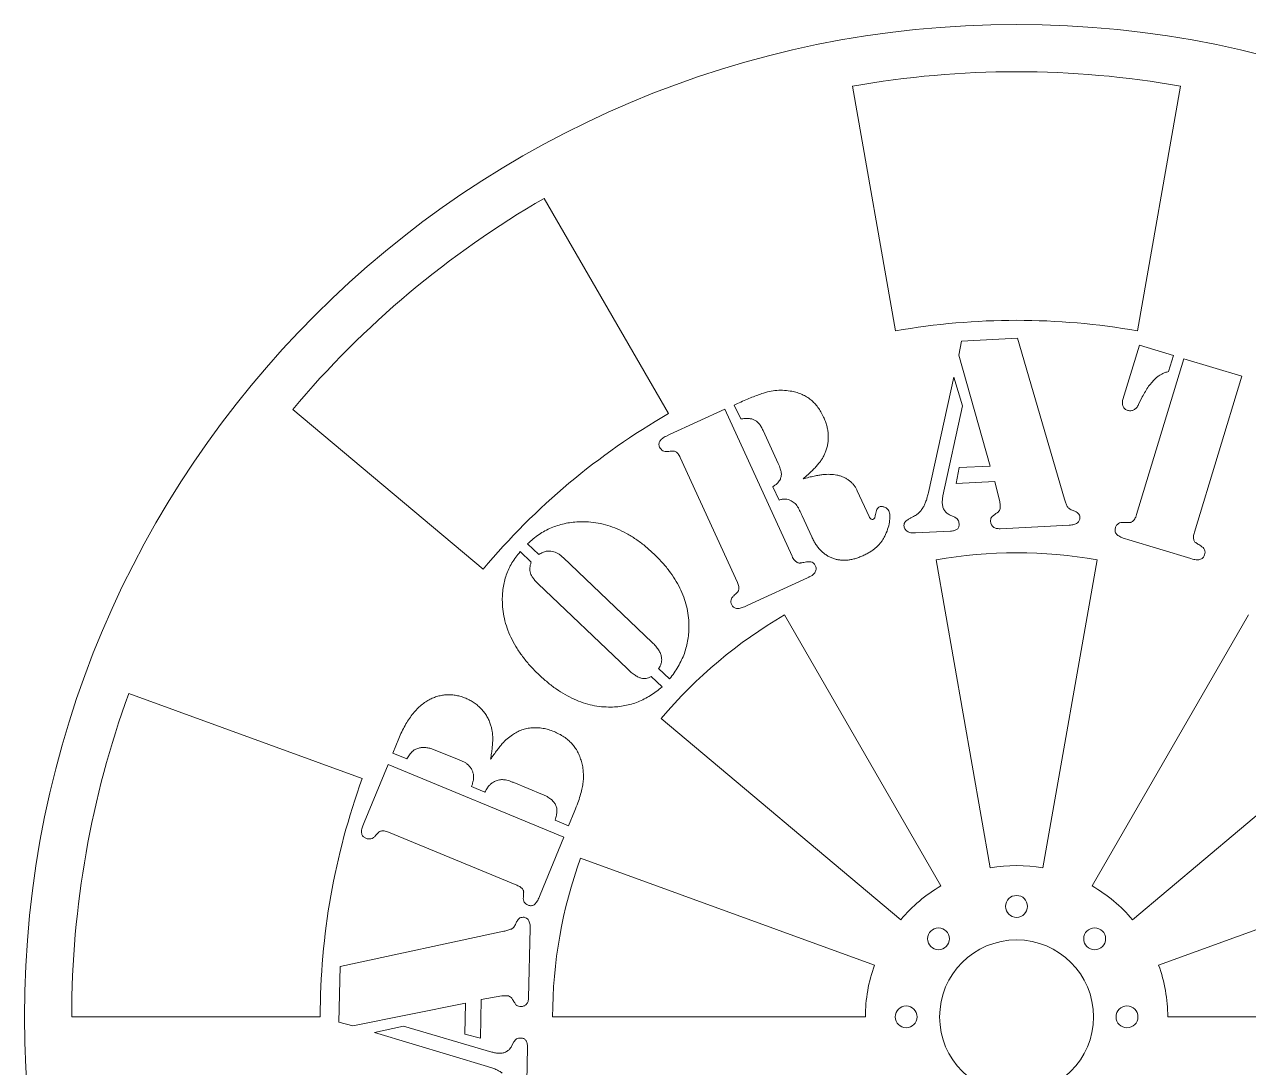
# Model space of a CAD drawing. Header units: inches. Extents: x -5.2 to 5.2, y -5.8 to 5.2.
# Drawn here: x -5.25 to 1.23, y -0.27 to 5.25 of the extents above; entities that cross this region are included whole.
import ezdxf

# ---------------------------------------------------------------- set-up
doc = ezdxf.new("R2010")
doc.units = ezdxf.units.IN
doc.header["$MEASUREMENT"] = 0

msp = doc.modelspace()

# ---------------------------------------------------------------- linework, layer by layer
at = {"color": 7, "linetype": 'Continuous', "lineweight": 15}
for p, q in [((-0.8682, 4.924), (-0.6399, 3.629)), ((0.6399, 3.629), (0.8682, 4.924)), ((-1.8425, 3.1913), (-2.5, 4.3301)), ((-0.3053, 3.501), (-0.2908, 3.575)), ((-0.2908, 3.575), (0.0044, 3.59)), ((0.0044, 3.59), (0.2531, 2.7395)), ((-0.1404, 2.9142), (-0.3053, 3.501)), ((0.5623, 3.2662), (0.6498, 3.5539)), ((0.6498, 3.5539), (0.8303, 3.499)), ((0.8303, 3.499), (0.8045, 3.4138)), ((0.6352, 2.657), (0.8859, 3.4821)), ((0.8859, 3.4821), (1.1915, 3.3894)), ((-0.4668, 2.7736), (-0.3318, 3.3836)), ((-0.3318, 3.3836), (-0.2866, 3.2332)), ((1.1915, 3.3894), (0.9408, 2.5644)), ((-1.4938, 3.2369), (-1.4766, 3.2447)), ((0.6654, 3.2794), (0.6454, 3.2388)), ((-3.8302, 3.2139), (-2.8229, 2.3687)), ((-1.836, 3.0802), (-1.5437, 3.2141)), ((-1.5437, 3.2141), (-1.188, 2.4368)), ((-1.4599, 3.1631), (-1.4938, 3.2369)), ((-0.2866, 3.2332), (-0.3893, 2.7558)), ((-1.8533, 3.0724), (-1.836, 3.0802)), ((-1.2611, 2.9268), (-1.3414, 3.1024)), ((-1.477, 2.2979), (-1.78, 2.9596)), ((-0.3198, 2.8215), (-0.3044, 2.9059)), ((-0.3044, 2.9059), (-0.1404, 2.9142)), ((-1.2568, 2.7341), (-1.2891, 2.8046)), ((-0.1156, 2.8319), (-0.3198, 2.8215)), ((-0.0889, 2.7247), (-0.1156, 2.8319)), ((-0.8429, 2.7838), (-0.7802, 2.6471)), ((-1.0838, 2.5394), (-1.1346, 2.6503)), ((-0.3511, 2.6542), (-0.3274, 2.6436)), ((0.2778, 2.6012), (-0.0876, 2.5826)), ((-0.3491, 2.5693), (-0.5351, 2.56)), ((0.594, 2.524), (0.5717, 2.5309)), ((-2.5287, 2.4468), (-2.5873, 2.5028)), ((0.923, 2.4242), (0.594, 2.524)), ((-2.627, 2.4612), (-2.5684, 2.4052)), ((-1.9284, 1.9811), (-2.3991, 2.4295)), ((-0.4263, 2.4177), (-0.1389, 0.7878)), ((0.1389, 0.7878), (0.4263, 2.4177)), ((-2.5315, 2.2906), (-2.0608, 1.8422)), ((-1.107, 2.322), (-1.4228, 2.1775)), ((-1.4228, 2.1775), (-1.4401, 2.1697)), ((-0.4, 0.6928), (-1.2275, 2.1261)), ((1.2275, 2.1261), (0.4, 0.6928)), ((-1.8366, 1.7878), (-1.8941, 1.8424)), ((-1.9339, 1.8008), (-1.8763, 1.7461)), ((-3.4628, 1.2603), (-4.6985, 1.7101)), ((-1.8806, 1.578), (-0.6128, 0.5142)), ((0.6128, 0.5142), (1.8806, 1.578)), ((-3.3011, 1.3951), (-3.2696, 1.4719)), ((-3.2264, 1.3643), (-3.3011, 1.3951)), ((-2.9591, 1.3625), (-3.0852, 1.4146)), ((-2.922, 1.3473), (-2.9591, 1.3625)), ((-3.4521, 1.029), (-3.3258, 1.3352)), ((-3.3258, 1.3352), (-2.3953, 0.9515)), ((-2.5088, 1.177), (-2.6605, 1.2395)), ((-2.8139, 1.1889), (-2.884, 1.218)), ((-2.3705, 1.0114), (-2.4417, 1.0407)), ((-2.3378, 1.0913), (-2.3705, 1.0114)), ((-3.4593, 1.0114), (-3.4521, 1.029)), ((-2.644, 0.6965), (-3.3237, 0.9767)), ((-2.3953, 0.9515), (-2.5216, 0.6453)), ((-0.7518, 0.2736), (-2.3069, 0.8397)), ((2.3069, 0.8397), (0.7518, 0.2736)), ((-2.5216, 0.6453), (-2.5287, 0.6277)), ((-2.5739, 0.4671), (-2.5822, 0.1016)), ((-3.5789, 0.267), (-2.7134, 0.4526)), ((-3.5856, -0.0281), (-3.5789, 0.267)), ((-2.9164, 0.0734), (-3.5131, -0.0481)), ((-2.92, -0.0906), (-2.9164, 0.0734)), ((-2.8326, 0.0919), (-2.8371, -0.1123)), ((-2.7239, 0.1108), (-2.8326, 0.0919)), ((0.8, 0), (2.455, 0)), ((-5, 0), (-3.685, 0)), ((-3.5131, -0.0481), (-3.5856, -0.0281)), ((-3.3979, -0.083), (-3.2449, -0.049)), ((-3.2449, -0.049), (-2.7768, -0.1861)), ((-2.455, 0), (-0.8, 0)), ((-2.8003, -0.2621), (-3.3979, -0.083)), ((-2.8371, -0.1123), (-2.92, -0.0906)), ((-2.6727, -0.1555), (-2.6605, -0.1327)), ((-2.5882, -0.1599), (-2.5924, -0.3458))]:
    msp.add_line(p, q, dxfattribs=at)
for centre, radius in [((0, 0), 5.25), ((0, 0.5844), 0.058), ((-0.4132, 0.4132), 0.058), ((0.4132, 0.4132), 0.058), ((0, 0), 0.4072), ((-0.5844, 0), 0.058), ((0.5844, 0), 0.058)]:
    msp.add_circle(centre, radius, dxfattribs=at)
for radius, start, end in [(5, 80, 100), (5, 120, 140), (3.685, 80, 100), (3.685, 120, 140), (2.455, 80, 100), (2.455, 120, 140), (5, 160, 180), (3.685, 160, 180), (2.455, 160, 180), (0.8, 80, 100), (0.8, 120, 140), (0.8, 40, 60), (0.8, 160, 180), (0.8, 0, 20)]:
    msp.add_arc((0, 0), radius, start, end, dxfattribs=at)
for points, knots in [([(0.7396, 3.3806), (0.7325, 3.3738), (0.7178, 3.3599), (0.6984, 3.3358), (0.6807, 3.3089), (0.6706, 3.2894), (0.6654, 3.2794)], [0, 0, 0, 0, 0.234658, 0.479037, 0.732269, 1, 1, 1, 1]), ([(0.8045, 3.4138), (0.7983, 3.4121), (0.7861, 3.4089), (0.7692, 3.4013), (0.7534, 3.3923), (0.7442, 3.3845), (0.7396, 3.3806)], [0, 0, 0, 0, 0.261033, 0.511719, 0.754757, 1, 1, 1, 1]), ([(-1.3488, 3.297), (-1.3355, 3.3012), (-1.3093, 3.3094), (-1.2687, 3.3147), (-1.2282, 3.3156), (-1.2017, 3.3115), (-1.1884, 3.3094)], [0, 0, 0, 0, 0.25642, 0.505701, 0.752569, 1, 1, 1, 1]), ([(-1.1884, 3.3094), (-1.1791, 3.3073), (-1.1608, 3.3032), (-1.1347, 3.2933), (-1.1108, 3.2804), (-1.0885, 3.2649), (-1.0684, 3.2463), (-1.0507, 3.2245), (-1.0343, 3.2004), (-1.0256, 3.1825), (-1.0211, 3.1733)], [0, 0, 0, 0, 0.12741, 0.250267, 0.370807, 0.490027, 0.610983, 0.73512, 0.863946, 1, 1, 1, 1]), ([(-1.4766, 3.2447), (-1.4648, 3.2502), (-1.442, 3.2606), (-1.4087, 3.2744), (-1.378, 3.2867), (-1.3582, 3.2937), (-1.3488, 3.297)], [0, 0, 0, 0, 0.282609, 0.543109, 0.78287, 1, 1, 1, 1]), ([(0.589, 3.2082), (0.5862, 3.2093), (0.5808, 3.2114), (0.5734, 3.2159), (0.5677, 3.2223), (0.5634, 3.2297), (0.5605, 3.238), (0.5595, 3.247), (0.5599, 3.2565), (0.5615, 3.2629), (0.5623, 3.2662)], [0, 0, 0, 0, 0.125098, 0.243777, 0.359709, 0.479392, 0.601247, 0.726566, 0.857172, 1, 1, 1, 1]), ([(0.6454, 3.2388), (0.6422, 3.2331), (0.636, 3.2222), (0.6239, 3.2123), (0.6135, 3.2078), (0.6055, 3.2063), (0.5972, 3.2062), (0.5918, 3.2075), (0.589, 3.2082)], [0, 0, 0, 0, 0.2811323, 0.5316182, 0.6492933, 0.7626277, 0.8769688, 1, 1, 1, 1]), ([(-1.3414, 3.1024), (-1.3446, 3.1088), (-1.3505, 3.121), (-1.3614, 3.1367), (-1.373, 3.1492), (-1.386, 3.158), (-1.401, 3.1638), (-1.4184, 3.1659), (-1.4384, 3.1663), (-1.4524, 3.1642), (-1.4599, 3.1631)], [0, 0, 0, 0, 0.146354, 0.275554, 0.388131, 0.491146, 0.593791, 0.711565, 0.845698, 1, 1, 1, 1]), ([(-1.0211, 3.1733), (-1.0178, 3.1657), (-1.0112, 3.1506), (-1.0041, 3.1274), (-0.9991, 3.1046), (-0.9961, 3.0819), (-0.996, 3.0595), (-0.998, 3.0374), (-1.002, 3.0153), (-1.0066, 3.0011), (-1.0089, 2.9939)], [0, 0, 0, 0, 0.136016, 0.266534, 0.392905, 0.516125, 0.637223, 0.756434, 0.877258, 1, 1, 1, 1]), ([(-1.8889, 3.0143), (-1.89, 3.017), (-1.8921, 3.0221), (-1.8928, 3.0304), (-1.8911, 3.0384), (-1.8876, 3.0462), (-1.8817, 3.0536), (-1.8741, 3.0605), (-1.8645, 3.0669), (-1.8572, 3.0705), (-1.8533, 3.0724)], [0, 0, 0, 0, 0.11362, 0.215819, 0.319571, 0.428443, 0.549531, 0.683694, 0.830423, 1, 1, 1, 1]), ([(-1.8453, 2.9906), (-1.8501, 2.9903), (-1.8592, 2.9896), (-1.872, 2.9941), (-1.8826, 3.0023), (-1.8867, 3.0102), (-1.8889, 3.0143)], [0, 0, 0, 0, 0.267666, 0.507493, 0.741206, 1, 1, 1, 1]), ([(-1.8036, 2.9895), (-1.8056, 2.9908), (-1.8091, 2.993), (-1.8144, 2.9938), (-1.8194, 2.9933), (-1.8257, 2.993), (-1.8346, 2.9918), (-1.8415, 2.991), (-1.8453, 2.9906)], [0, 0, 0, 0, 0.16138, 0.284994, 0.371511, 0.514127, 0.729014, 1, 1, 1, 1]), ([(-1.78, 2.9596), (-1.7817, 2.9632), (-1.7849, 2.9699), (-1.7909, 2.9784), (-1.7968, 2.9852), (-1.8015, 2.9882), (-1.8036, 2.9895)], [0, 0, 0, 0, 0.307816, 0.573245, 0.802875, 1, 1, 1, 1]), ([(-1.0089, 2.9939), (-1.0113, 2.9879), (-1.0161, 2.976), (-1.0247, 2.9587), (-1.0353, 2.9424), (-1.0476, 2.9261), (-1.0627, 2.9088), (-1.0817, 2.89), (-1.1042, 2.8684), (-1.1211, 2.8535), (-1.13, 2.8457)], [0, 0, 0, 0, 0.099498, 0.198749, 0.298555, 0.401001, 0.515406, 0.652521, 0.815045, 1, 1, 1, 1]), ([(-1.2498, 2.845), (-1.248, 2.8508), (-1.2444, 2.8621), (-1.2446, 2.8773), (-1.2469, 2.8898), (-1.2504, 2.9008), (-1.2552, 2.9133), (-1.259, 2.9221), (-1.2611, 2.9268)], [0, 0, 0, 0, 0.213243, 0.414564, 0.528531, 0.66156, 0.819641, 1, 1, 1, 1]), ([(-1.13, 2.8457), (-1.1196, 2.8486), (-1.0999, 2.8542), (-1.072, 2.861), (-1.0476, 2.8659), (-1.0199, 2.8696), (-0.988, 2.8715), (-0.9633, 2.8678), (-0.9512, 2.8661)], [0, 0, 0, 0, 0.179639, 0.336925, 0.474413, 0.59011, 0.798082, 1, 1, 1, 1]), ([(-0.9512, 2.8661), (-0.9451, 2.8647), (-0.9331, 2.862), (-0.9161, 2.8552), (-0.9, 2.8473), (-0.8854, 2.8373), (-0.872, 2.826), (-0.8605, 2.8131), (-0.8505, 2.7992), (-0.8455, 2.7889), (-0.8429, 2.7838)], [0, 0, 0, 0, 0.133009, 0.261386, 0.387108, 0.513222, 0.636355, 0.758187, 0.878371, 1, 1, 1, 1]), ([(-1.2891, 2.8046), (-1.2843, 2.8079), (-1.2754, 2.8141), (-1.264, 2.8243), (-1.2553, 2.8344), (-1.2516, 2.8416), (-1.2498, 2.845)], [0, 0, 0, 0, 0.30521, 0.571915, 0.798945, 1, 1, 1, 1]), ([(-1.193, 2.7304), (-1.1978, 2.7326), (-1.2074, 2.7369), (-1.2234, 2.7395), (-1.2401, 2.7385), (-1.2511, 2.7356), (-1.2568, 2.7341)], [0, 0, 0, 0, 0.2420243, 0.4802205, 0.7319735, 1, 1, 1, 1]), ([(-1.1548, 2.6931), (-1.1573, 2.6971), (-1.1624, 2.7049), (-1.1716, 2.7151), (-1.1817, 2.7238), (-1.1892, 2.7282), (-1.193, 2.7304)], [0, 0, 0, 0, 0.2628836, 0.5160159, 0.7582079, 1, 1, 1, 1]), ([(-0.4963, 2.6922), (-0.4931, 2.6977), (-0.4865, 2.7091), (-0.4789, 2.7286), (-0.4719, 2.7501), (-0.4685, 2.7656), (-0.4668, 2.7736)], [0, 0, 0, 0, 0.218829, 0.456043, 0.717997, 1, 1, 1, 1]), ([(-0.3893, 2.7558), (-0.3906, 2.7492), (-0.3932, 2.7367), (-0.393, 2.7239), (-0.393, 2.7178)], [0, 0, 0, 0, 0.523274, 1, 1, 1, 1]), ([(-0.0859, 2.7024), (-0.0862, 2.7064), (-0.0867, 2.7139), (-0.0882, 2.7213), (-0.0889, 2.7247)], [0, 0, 0, 0, 0.530704, 1, 1, 1, 1]), ([(0.2531, 2.7395), (0.2554, 2.7324), (0.2598, 2.719), (0.2657, 2.7061), (0.2685, 2.7)], [0, 0, 0, 0, 0.525787, 1, 1, 1, 1]), ([(-1.1346, 2.6503), (-1.1371, 2.6558), (-1.1415, 2.6656), (-1.1476, 2.6781), (-1.1514, 2.6871), (-1.1539, 2.6915), (-1.1548, 2.6931)], [0, 0, 0, 0, 0.3839979, 0.6776071, 0.8849918, 1, 1, 1, 1]), ([(-0.7576, 2.6332), (-0.7561, 2.634), (-0.7529, 2.6356), (-0.7502, 2.641), (-0.7481, 2.6484), (-0.7471, 2.6544), (-0.7466, 2.6579)], [0, 0, 0, 0, 0.182754, 0.361449, 0.618308, 1, 1, 1, 1]), ([(-0.7466, 2.6579), (-0.7457, 2.6629), (-0.7442, 2.672), (-0.7397, 2.6839), (-0.7337, 2.6932), (-0.728, 2.6967), (-0.7253, 2.6983)], [0, 0, 0, 0, 0.317903, 0.583209, 0.803049, 1, 1, 1, 1]), ([(-0.7253, 2.6983), (-0.7234, 2.699), (-0.7195, 2.7004), (-0.7128, 2.7004), (-0.7056, 2.6991), (-0.6958, 2.6953), (-0.6841, 2.6894), (-0.6789, 2.6809), (-0.6765, 2.677)], [0, 0, 0, 0, 0.106358, 0.215953, 0.342634, 0.487195, 0.765073, 1, 1, 1, 1]), ([(-0.6765, 2.677), (-0.675, 2.6732), (-0.6719, 2.6652), (-0.6706, 2.6512), (-0.6705, 2.6352), (-0.6738, 2.6109), (-0.6809, 2.5789), (-0.6921, 2.5548), (-0.6977, 2.5425)], [0, 0, 0, 0, 0.086982, 0.18567, 0.299111, 0.430568, 0.71024, 1, 1, 1, 1]), ([(-0.5655, 2.6362), (-0.5609, 2.6386), (-0.5524, 2.6431), (-0.5404, 2.6494), (-0.5306, 2.6557), (-0.5198, 2.6637), (-0.5079, 2.6754), (-0.5003, 2.6864), (-0.4963, 2.6922)], [0, 0, 0, 0, 0.170763, 0.321189, 0.44973, 0.557778, 0.766615, 1, 1, 1, 1]), ([(-0.393, 2.7178), (-0.3922, 2.7106), (-0.3908, 2.6969), (-0.3821, 2.6785), (-0.3688, 2.6636), (-0.3571, 2.6574), (-0.3511, 2.6542)], [0, 0, 0, 0, 0.268107, 0.509681, 0.7467, 1, 1, 1, 1]), ([(-0.1373, 2.6197), (-0.1374, 2.6241), (-0.1376, 2.632), (-0.1343, 2.6414), (-0.1292, 2.6471), (-0.124, 2.6518), (-0.1172, 2.6571), (-0.1118, 2.6604), (-0.1089, 2.6622)], [0, 0, 0, 0, 0.241826, 0.428598, 0.526952, 0.655866, 0.811099, 1, 1, 1, 1]), ([(-0.1089, 2.6622), (-0.105, 2.6649), (-0.0979, 2.6696), (-0.0899, 2.6791), (-0.0861, 2.6904), (-0.086, 2.6982), (-0.0859, 2.7024)], [0, 0, 0, 0, 0.288003, 0.521199, 0.746823, 1, 1, 1, 1]), ([(0.2685, 2.7), (0.2699, 2.6977), (0.2728, 2.6929), (0.28, 2.6874), (0.2887, 2.6823), (0.2955, 2.68), (0.2991, 2.6787)], [0, 0, 0, 0, 0.208332, 0.438512, 0.701012, 1, 1, 1, 1]), ([(0.2991, 2.6787), (0.3047, 2.6765), (0.3145, 2.6726), (0.3264, 2.6648), (0.3337, 2.6544), (0.3345, 2.6465), (0.3349, 2.6423)], [0, 0, 0, 0, 0.332805, 0.570891, 0.770472, 1, 1, 1, 1]), ([(0.6131, 2.621), (0.6154, 2.6227), (0.6203, 2.6264), (0.6259, 2.6348), (0.6313, 2.6449), (0.6339, 2.6528), (0.6352, 2.657)], [0, 0, 0, 0, 0.196807, 0.427645, 0.689127, 1, 1, 1, 1]), ([(-2.5873, 2.5028), (-2.5776, 2.5117), (-2.5585, 2.5291), (-2.5278, 2.5519), (-2.4962, 2.5714), (-2.4632, 2.5874), (-2.4288, 2.5999), (-2.3932, 2.6099), (-2.3558, 2.6161), (-2.3303, 2.618), (-2.3173, 2.6189)], [0, 0, 0, 0, 0.130897, 0.257772, 0.380559, 0.501603, 0.622394, 0.745128, 0.870301, 1, 1, 1, 1]), ([(-2.3173, 2.6189), (-2.2999, 2.6191), (-2.2653, 2.6194), (-2.2135, 2.6129), (-2.1625, 2.6004), (-2.1122, 2.5823), (-2.0627, 2.5579), (-2.014, 2.5277), (-1.9658, 2.4919), (-1.9356, 2.4643), (-1.9202, 2.4501)], [0, 0, 0, 0, 0.117341, 0.234071, 0.351815, 0.471356, 0.594889, 0.723513, 0.858348, 1, 1, 1, 1]), ([(-0.7802, 2.6471), (-0.7788, 2.6441), (-0.7763, 2.639), (-0.7707, 2.6335), (-0.764, 2.6309), (-0.7598, 2.6324), (-0.7576, 2.6332)], [0, 0, 0, 0, 0.3244394, 0.5705778, 0.7767921, 1, 1, 1, 1]), ([(-0.5959, 2.5993), (-0.5956, 2.6028), (-0.5951, 2.61), (-0.5888, 2.6201), (-0.5786, 2.629), (-0.5702, 2.6336), (-0.5655, 2.6362)], [0, 0, 0, 0, 0.204357, 0.427863, 0.683593, 1, 1, 1, 1]), ([(-0.5351, 2.56), (-0.5394, 2.5599), (-0.5475, 2.5596), (-0.5591, 2.5613), (-0.5696, 2.5639), (-0.5785, 2.5685), (-0.5859, 2.5744), (-0.5911, 2.5818), (-0.5949, 2.5901), (-0.5956, 2.5961), (-0.5959, 2.5993)], [0, 0, 0, 0, 0.157497, 0.300206, 0.430381, 0.553349, 0.667169, 0.776094, 0.883703, 1, 1, 1, 1]), ([(-0.304, 2.6082), (-0.3039, 2.6053), (-0.3038, 2.5998), (-0.3059, 2.5922), (-0.3091, 2.5855), (-0.3141, 2.5798), (-0.3208, 2.5755), (-0.329, 2.5723), (-0.3385, 2.5701), (-0.3454, 2.5696), (-0.3491, 2.5693)], [0, 0, 0, 0, 0.127673, 0.239897, 0.346921, 0.453181, 0.568227, 0.695621, 0.836488, 1, 1, 1, 1]), ([(-0.3274, 2.6436), (-0.3241, 2.6418), (-0.3174, 2.6383), (-0.3098, 2.6301), (-0.3053, 2.6196), (-0.3045, 2.6121), (-0.304, 2.6082)], [0, 0, 0, 0, 0.253867, 0.496949, 0.73517, 1, 1, 1, 1]), ([(-0.0876, 2.5826), (-0.0911, 2.5826), (-0.0977, 2.5825), (-0.1073, 2.584), (-0.1157, 2.5871), (-0.1231, 2.5913), (-0.129, 2.5971), (-0.1335, 2.6037), (-0.1364, 2.6114), (-0.137, 2.6168), (-0.1373, 2.6197)], [0, 0, 0, 0, 0.149603, 0.285358, 0.411549, 0.534466, 0.651266, 0.763617, 0.877044, 1, 1, 1, 1]), ([(0.3349, 2.6423), (0.3349, 2.6393), (0.3349, 2.6335), (0.3325, 2.6253), (0.3279, 2.6183), (0.3216, 2.6124), (0.3131, 2.608), (0.303, 2.6046), (0.2911, 2.6022), (0.2825, 2.6016), (0.2778, 2.6012)], [0, 0, 0, 0, 0.112075, 0.217466, 0.318192, 0.422516, 0.541057, 0.674031, 0.824495, 1, 1, 1, 1]), ([(0.5228, 2.5871), (0.5246, 2.5918), (0.5279, 2.6007), (0.5384, 2.6105), (0.5518, 2.6161), (0.5618, 2.6159), (0.5671, 2.6158)], [0, 0, 0, 0, 0.258141, 0.487546, 0.724275, 1, 1, 1, 1]), ([(0.5671, 2.6158), (0.5714, 2.6156), (0.579, 2.6153), (0.5889, 2.6152), (0.5959, 2.615), (0.6016, 2.6147), (0.6074, 2.6166), (0.611, 2.6194), (0.6131, 2.621)], [0, 0, 0, 0, 0.269169, 0.478959, 0.624937, 0.711569, 0.835602, 1, 1, 1, 1]), ([(-0.813, 2.4398), (-0.8202, 2.4368), (-0.8342, 2.4307), (-0.8555, 2.4239), (-0.8762, 2.4186), (-0.8965, 2.4162), (-0.9163, 2.4151), (-0.9356, 2.4167), (-0.9543, 2.4202), (-0.9726, 2.4255), (-0.9899, 2.4332), (-1.0064, 2.4426), (-1.0219, 2.454), (-1.0365, 2.4673), (-1.05, 2.4826), (-1.0623, 2.4999), (-1.0739, 2.5188), (-1.0805, 2.5324), (-1.0838, 2.5394)], [0, 0, 0, 0, 0.07159, 0.139877, 0.204622, 0.266735, 0.327071, 0.385545, 0.443488, 0.50154, 0.559381, 0.616646, 0.67494, 0.734959, 0.796898, 0.861426, 0.928905, 1, 1, 1, 1]), ([(-0.6977, 2.5425), (-0.7007, 2.5369), (-0.7065, 2.5259), (-0.717, 2.5106), (-0.729, 2.4966), (-0.7422, 2.4835), (-0.7571, 2.4715), (-0.7739, 2.4602), (-0.7927, 2.4496), (-0.8061, 2.4432), (-0.813, 2.4398)], [0, 0, 0, 0, 0.119548, 0.236401, 0.353627, 0.469479, 0.589888, 0.717807, 0.854077, 1, 1, 1, 1]), ([(0.5717, 2.5309), (0.567, 2.5324), (0.5583, 2.5352), (0.5466, 2.5407), (0.5369, 2.5467), (0.5293, 2.5534), (0.5241, 2.561), (0.5211, 2.5693), (0.5207, 2.5782), (0.5221, 2.5841), (0.5228, 2.5871)], [0, 0, 0, 0, 0.174649, 0.325877, 0.460469, 0.579208, 0.685141, 0.786348, 0.887127, 1, 1, 1, 1]), ([(0.9408, 2.5644), (0.9396, 2.5601), (0.9374, 2.5521), (0.9358, 2.5407), (0.9359, 2.5306), (0.9379, 2.5248), (0.9388, 2.522)], [0, 0, 0, 0, 0.3060039, 0.5747271, 0.8011474, 1, 1, 1, 1]), ([(-2.4553, 2.4627), (-2.4612, 2.4636), (-2.4725, 2.4654), (-2.4902, 2.4633), (-2.509, 2.4571), (-2.5216, 2.4505), (-2.5287, 2.4468)], [0, 0, 0, 0, 0.230245, 0.446142, 0.68917, 1, 1, 1, 1]), ([(-2.3991, 2.4295), (-2.4038, 2.4338), (-2.4126, 2.4421), (-2.4272, 2.4515), (-2.4411, 2.459), (-2.4507, 2.4615), (-2.4553, 2.4627)], [0, 0, 0, 0, 0.28851, 0.548973, 0.783929, 1, 1, 1, 1]), ([(0.9388, 2.522), (0.9399, 2.5195), (0.9416, 2.5151), (0.9455, 2.5102), (0.9506, 2.5075), (0.9562, 2.5034), (0.9647, 2.4984), (0.9709, 2.4942), (0.9744, 2.4919)], [0, 0, 0, 0, 0.170786, 0.296495, 0.382251, 0.529736, 0.73401, 1, 1, 1, 1]), ([(0.9744, 2.4919), (0.9789, 2.489), (0.9871, 2.4836), (0.9955, 2.4717), (0.9982, 2.4577), (0.9961, 2.4485), (0.9951, 2.4437)], [0, 0, 0, 0, 0.276195, 0.510861, 0.742998, 1, 1, 1, 1]), ([(-2.7212, 2.1949), (-2.7213, 2.2075), (-2.7215, 2.2324), (-2.7176, 2.2689), (-2.711, 2.304), (-2.7009, 2.3377), (-2.6876, 2.3703), (-2.6707, 2.4017), (-2.6507, 2.4324), (-2.635, 2.4515), (-2.627, 2.4612)], [0, 0, 0, 0, 0.1312, 0.257042, 0.379955, 0.500444, 0.621143, 0.744221, 0.869808, 1, 1, 1, 1]), ([(-2.5684, 2.4052), (-2.5702, 2.4), (-2.5735, 2.3901), (-2.5757, 2.3751), (-2.5756, 2.3608), (-2.5727, 2.347), (-2.5668, 2.3335), (-2.5577, 2.3197), (-2.5461, 2.3049), (-2.5365, 2.2955), (-2.5315, 2.2906)], [0, 0, 0, 0, 0.126159, 0.241334, 0.35027, 0.454785, 0.565902, 0.690955, 0.836464, 1, 1, 1, 1]), ([(-1.9202, 2.4501), (-1.9056, 2.4356), (-1.8771, 2.4074), (-1.8396, 2.3622), (-1.8076, 2.3161), (-1.7812, 2.2693), (-1.7605, 2.2214), (-1.7458, 2.1726), (-1.736, 2.123), (-1.7345, 2.0895), (-1.7338, 2.0727)], [0, 0, 0, 0, 0.1422615, 0.2779862, 0.40671, 0.5309164, 0.6504766, 0.7674362, 0.883835, 1, 1, 1, 1]), ([(-1.188, 2.4368), (-1.1861, 2.4328), (-1.1825, 2.4254), (-1.1758, 2.4161), (-1.169, 2.4088), (-1.1636, 2.4059), (-1.1611, 2.4045)], [0, 0, 0, 0, 0.30777, 0.575981, 0.797802, 1, 1, 1, 1]), ([(-1.1611, 2.4045), (-1.1585, 2.4033), (-1.1541, 2.4014), (-1.1477, 2.4002), (-1.1419, 2.4014), (-1.1347, 2.4027), (-1.1245, 2.4044), (-1.1168, 2.4058), (-1.1125, 2.4066)], [0, 0, 0, 0, 0.168416, 0.291739, 0.379917, 0.52616, 0.734033, 1, 1, 1, 1]), ([(-1.1125, 2.4066), (-1.107, 2.4075), (-1.0968, 2.4092), (-1.0822, 2.4058), (-1.0702, 2.3977), (-1.0658, 2.3893), (-1.0634, 2.3849)], [0, 0, 0, 0, 0.282598, 0.522391, 0.748378, 1, 1, 1, 1]), ([(0.9686, 2.4194), (0.9658, 2.4189), (0.9595, 2.4177), (0.9489, 2.4181), (0.9366, 2.4205), (0.9278, 2.4229), (0.923, 2.4242)], [0, 0, 0, 0, 0.1848241, 0.4097035, 0.6807675, 1, 1, 1, 1]), ([(0.9951, 2.4437), (0.994, 2.4408), (0.9919, 2.4351), (0.9858, 2.4281), (0.9781, 2.4225), (0.9718, 2.4205), (0.9686, 2.4194)], [0, 0, 0, 0, 0.245656, 0.479278, 0.727634, 1, 1, 1, 1]), ([(-1.0684, 2.3493), (-1.0702, 2.347), (-1.0743, 2.3418), (-1.0829, 2.3351), (-1.094, 2.3283), (-1.1024, 2.3242), (-1.107, 2.322)], [0, 0, 0, 0, 0.183575, 0.412469, 0.679395, 1, 1, 1, 1]), ([(-1.0634, 2.3849), (-1.0624, 2.3821), (-1.0603, 2.3765), (-1.0605, 2.3673), (-1.0628, 2.3579), (-1.0665, 2.3523), (-1.0684, 2.3493)], [0, 0, 0, 0, 0.2406275, 0.4711068, 0.7212724, 1, 1, 1, 1]), ([(-1.4699, 2.2604), (-1.4695, 2.263), (-1.4686, 2.2685), (-1.47, 2.2775), (-1.4726, 2.2875), (-1.4755, 2.2943), (-1.477, 2.2979)], [0, 0, 0, 0, 0.202492, 0.433395, 0.693752, 1, 1, 1, 1]), ([(-1.5072, 2.1803), (-1.5089, 2.1846), (-1.5122, 2.1929), (-1.5113, 2.2061), (-1.5063, 2.2185), (-1.4998, 2.2248), (-1.4964, 2.2282)], [0, 0, 0, 0, 0.260823, 0.493839, 0.728102, 1, 1, 1, 1]), ([(-1.4964, 2.2282), (-1.4936, 2.231), (-1.4886, 2.2358), (-1.4818, 2.2416), (-1.4775, 2.2462), (-1.4737, 2.2495), (-1.4712, 2.2542), (-1.4703, 2.2582), (-1.4699, 2.2604)], [0, 0, 0, 0, 0.274249, 0.487353, 0.631645, 0.71822, 0.841608, 1, 1, 1, 1]), ([(-2.5287, 1.8112), (-2.5434, 1.8258), (-2.5722, 1.8543), (-2.6103, 1.9002), (-2.6429, 1.9472), (-2.6706, 1.9951), (-2.6921, 2.0442), (-2.7082, 2.0938), (-2.7182, 2.1441), (-2.7202, 2.178), (-2.7212, 2.1949)], [0, 0, 0, 0, 0.14105, 0.275678, 0.405192, 0.53048, 0.651543, 0.769447, 0.884868, 1, 1, 1, 1]), ([(-1.4401, 2.1697), (-1.4441, 2.168), (-1.4516, 2.1648), (-1.4626, 2.1617), (-1.4729, 2.1603), (-1.4822, 2.1606), (-1.4905, 2.1627), (-1.4974, 2.1671), (-1.5034, 2.1728), (-1.5059, 2.1777), (-1.5072, 2.1803)], [0, 0, 0, 0, 0.168066, 0.318115, 0.449731, 0.571862, 0.680604, 0.783762, 0.888084, 1, 1, 1, 1]), ([(-1.7338, 2.0727), (-1.7339, 2.0598), (-1.7342, 2.0343), (-1.7386, 1.9962), (-1.7465, 1.9591), (-1.7575, 1.9228), (-1.7725, 1.8877), (-1.7903, 1.8532), (-1.8116, 1.8196), (-1.8282, 1.7985), (-1.8366, 1.7878)], [0, 0, 0, 0, 0.12485, 0.24765, 0.370172, 0.491929, 0.615112, 0.739922, 0.867904, 1, 1, 1, 1]), ([(-1.8792, 1.9036), (-1.8806, 1.9099), (-1.8838, 1.9232), (-1.8944, 1.9424), (-1.9095, 1.962), (-1.9218, 1.9745), (-1.9284, 1.9811)], [0, 0, 0, 0, 0.205465, 0.436459, 0.698865, 1, 1, 1, 1]), ([(-1.8941, 1.8424), (-1.8908, 1.8481), (-1.8847, 1.8581), (-1.8789, 1.8736), (-1.877, 1.8887), (-1.8784, 1.8985), (-1.8792, 1.9036)], [0, 0, 0, 0, 0.303008, 0.541485, 0.760935, 1, 1, 1, 1]), ([(-2.0608, 1.8422), (-2.0536, 1.8356), (-2.0403, 1.8233), (-2.0203, 1.8084), (-2.0028, 1.7971), (-1.991, 1.7933), (-1.9857, 1.7917)], [0, 0, 0, 0, 0.3213437, 0.594512, 0.8181634, 1, 1, 1, 1]), ([(-2.147, 1.6389), (-2.1634, 1.6392), (-2.1963, 1.6399), (-2.2455, 1.6478), (-2.2942, 1.6611), (-2.3423, 1.6803), (-2.39, 1.7048), (-2.4372, 1.7346), (-2.4839, 1.7702), (-2.5135, 1.7973), (-2.5287, 1.8112)], [0, 0, 0, 0, 0.114757, 0.22976, 0.346524, 0.466477, 0.590708, 0.720318, 0.85618, 1, 1, 1, 1]), ([(-1.9857, 1.7917), (-1.9817, 1.7908), (-1.9734, 1.7891), (-1.9604, 1.7902), (-1.9469, 1.794), (-1.9383, 1.7984), (-1.9339, 1.8008)], [0, 0, 0, 0, 0.227825, 0.465358, 0.719718, 1, 1, 1, 1]), ([(-3.1088, 1.6772), (-3.1013, 1.681), (-3.0864, 1.6885), (-3.0629, 1.6967), (-3.0387, 1.702), (-3.014, 1.7044), (-2.9889, 1.7038), (-2.9639, 1.7009), (-2.939, 1.6948), (-2.9229, 1.6887), (-2.9148, 1.6857)], [0, 0, 0, 0, 0.125587, 0.249222, 0.370803, 0.494481, 0.618686, 0.743789, 0.870554, 1, 1, 1, 1]), ([(-2.9148, 1.6857), (-2.907, 1.6821), (-2.8914, 1.6751), (-2.8697, 1.6618), (-2.8498, 1.6462), (-2.8316, 1.6287), (-2.8156, 1.6095), (-2.8021, 1.589), (-2.7909, 1.5674), (-2.7858, 1.5521), (-2.7833, 1.5444)], [0, 0, 0, 0, 0.129021, 0.256523, 0.382157, 0.509174, 0.635161, 0.757731, 0.878455, 1, 1, 1, 1]), ([(-1.8763, 1.7461), (-1.8863, 1.7377), (-1.9057, 1.7211), (-1.9371, 1.6997), (-1.9694, 1.6815), (-2.0029, 1.6664), (-2.0374, 1.6543), (-2.073, 1.646), (-2.1096, 1.6403), (-2.1344, 1.6394), (-2.147, 1.6389)], [0, 0, 0, 0, 0.131123, 0.25757, 0.382331, 0.504752, 0.627468, 0.749716, 0.873604, 1, 1, 1, 1]), ([(-3.2696, 1.4719), (-3.2643, 1.4841), (-3.2541, 1.5079), (-3.2367, 1.5413), (-3.2183, 1.5718), (-3.1987, 1.5991), (-3.1781, 1.6233), (-3.1563, 1.6446), (-3.1334, 1.6628), (-3.1169, 1.6725), (-3.1088, 1.6772)], [0, 0, 0, 0, 0.150225, 0.291924, 0.425658, 0.551426, 0.670723, 0.784478, 0.894406, 1, 1, 1, 1]), ([(-2.7833, 1.5444), (-2.7815, 1.5385), (-2.778, 1.5266), (-2.7742, 1.5082), (-2.7725, 1.4892), (-2.7717, 1.4691), (-2.7729, 1.4471), (-2.7747, 1.422), (-2.7786, 1.3934), (-2.7817, 1.3732), (-2.7833, 1.3625)], [0, 0, 0, 0, 0.100605, 0.201846, 0.306342, 0.412718, 0.529762, 0.666027, 0.823247, 1, 1, 1, 1]), ([(-2.7833, 1.3625), (-2.7774, 1.3713), (-2.7664, 1.3876), (-2.7499, 1.4099), (-2.7357, 1.4292), (-2.7181, 1.4495), (-2.6969, 1.4715), (-2.6777, 1.4853), (-2.6683, 1.4921)], [0, 0, 0, 0, 0.180852, 0.339396, 0.477022, 0.593498, 0.801148, 1, 1, 1, 1]), ([(-2.6683, 1.4921), (-2.6603, 1.4972), (-2.6445, 1.5075), (-2.6186, 1.5185), (-2.5916, 1.5259), (-2.5636, 1.5298), (-2.5348, 1.5303), (-2.5057, 1.5268), (-2.4762, 1.5202), (-2.4573, 1.5129), (-2.4476, 1.5092)], [0, 0, 0, 0, 0.123017, 0.243709, 0.36352, 0.485808, 0.609753, 0.736348, 0.865479, 1, 1, 1, 1]), ([(-2.4476, 1.5092), (-2.4384, 1.5052), (-2.4203, 1.4972), (-2.3954, 1.4822), (-2.3731, 1.4652), (-2.3535, 1.4464), (-2.3367, 1.4252), (-2.3222, 1.4025), (-2.3109, 1.3774), (-2.3054, 1.3598), (-2.3026, 1.3508)], [0, 0, 0, 0, 0.135411, 0.265939, 0.389549, 0.511379, 0.631155, 0.751861, 0.873812, 1, 1, 1, 1]), ([(-3.0852, 1.4146), (-3.0915, 1.4169), (-3.1048, 1.4217), (-3.1255, 1.4246), (-3.1455, 1.4259), (-3.158, 1.4235), (-3.1637, 1.4224)], [0, 0, 0, 0, 0.253781, 0.52567, 0.78336, 1, 1, 1, 1]), ([(-3.1637, 1.4224), (-3.1702, 1.42), (-3.1828, 1.4154), (-3.1997, 1.4033), (-3.2142, 1.386), (-3.2221, 1.372), (-3.2264, 1.3643)], [0, 0, 0, 0, 0.23519, 0.456004, 0.697045, 1, 1, 1, 1]), ([(-2.8777, 1.2961), (-2.8799, 1.3014), (-2.8844, 1.3124), (-2.8956, 1.3263), (-2.9076, 1.3391), (-2.9174, 1.3447), (-2.922, 1.3473)], [0, 0, 0, 0, 0.245876, 0.51281, 0.77263, 1, 1, 1, 1]), ([(-2.884, 1.218), (-2.8825, 1.2223), (-2.8798, 1.2305), (-2.877, 1.2423), (-2.8745, 1.2527), (-2.8732, 1.2648), (-2.873, 1.2795), (-2.8761, 1.2905), (-2.8777, 1.2961)], [0, 0, 0, 0, 0.170979, 0.325161, 0.455704, 0.57061, 0.782529, 1, 1, 1, 1]), ([(-2.3026, 1.3508), (-2.3002, 1.3412), (-2.2955, 1.3222), (-2.2922, 1.293), (-2.2917, 1.2637), (-2.2944, 1.2339), (-2.3004, 1.2025), (-2.3093, 1.1681), (-2.3221, 1.1306), (-2.3324, 1.1048), (-2.3378, 1.0913)], [0, 0, 0, 0, 0.110705, 0.220281, 0.329097, 0.438336, 0.555552, 0.688092, 0.836246, 1, 1, 1, 1]), ([(-2.7594, 1.2464), (-2.7648, 1.2438), (-2.7754, 1.2386), (-2.7865, 1.2288), (-2.7943, 1.2194), (-2.8007, 1.2109), (-2.807, 1.2004), (-2.8115, 1.1929), (-2.8139, 1.1889)], [0, 0, 0, 0, 0.2235, 0.432894, 0.545312, 0.675803, 0.827784, 1, 1, 1, 1]), ([(-2.6605, 1.2395), (-2.6658, 1.2415), (-2.6759, 1.2454), (-2.6904, 1.2504), (-2.7035, 1.2534), (-2.7188, 1.2556), (-2.738, 1.2546), (-2.7521, 1.2492), (-2.7594, 1.2464)], [0, 0, 0, 0, 0.16761, 0.316999, 0.447518, 0.56077, 0.770878, 1, 1, 1, 1]), ([(-2.4398, 1.1225), (-2.443, 1.1279), (-2.4498, 1.1392), (-2.4654, 1.1536), (-2.4853, 1.1666), (-2.5006, 1.1734), (-2.5088, 1.177)], [0, 0, 0, 0, 0.209371, 0.438655, 0.702386, 1, 1, 1, 1]), ([(-2.4417, 1.0407), (-2.4404, 1.0452), (-2.4379, 1.0537), (-2.4347, 1.0658), (-2.433, 1.0767), (-2.4317, 1.0895), (-2.4328, 1.1052), (-2.4374, 1.1167), (-2.4398, 1.1225)], [0, 0, 0, 0, 0.166803, 0.315942, 0.446769, 0.56092, 0.776127, 1, 1, 1, 1]), ([(-3.4437, 0.945), (-3.4465, 0.9462), (-3.4518, 0.9485), (-3.4579, 0.9546), (-3.463, 0.9613), (-3.4657, 0.9697), (-3.4668, 0.9789), (-3.466, 0.9891), (-3.4636, 1.0001), (-3.4608, 1.0075), (-3.4593, 1.0114)], [0, 0, 0, 0, 0.117215, 0.224895, 0.332021, 0.442541, 0.561738, 0.691647, 0.838676, 1, 1, 1, 1]), ([(-3.3629, 0.9832), (-3.3652, 0.9827), (-3.3692, 0.9819), (-3.374, 0.9794), (-3.3771, 0.9755), (-3.3816, 0.9712), (-3.3874, 0.9644), (-3.392, 0.9594), (-3.3946, 0.9565)], [0, 0, 0, 0, 0.163632, 0.28725, 0.370451, 0.51867, 0.724954, 1, 1, 1, 1]), ([(-3.3237, 0.9767), (-3.3275, 0.9782), (-3.3347, 0.9812), (-3.3453, 0.9834), (-3.3547, 0.9848), (-3.3603, 0.9837), (-3.3629, 0.9832)], [0, 0, 0, 0, 0.308997, 0.573239, 0.804971, 1, 1, 1, 1]), ([(-3.3946, 0.9565), (-3.398, 0.953), (-3.4043, 0.9465), (-3.4168, 0.9412), (-3.4304, 0.9405), (-3.4391, 0.9434), (-3.4437, 0.945)], [0, 0, 0, 0, 0.263586, 0.498508, 0.734959, 1, 1, 1, 1]), ([(-2.6129, 0.6742), (-2.6145, 0.6763), (-2.6177, 0.6808), (-2.6247, 0.6865), (-2.6335, 0.692), (-2.6403, 0.6949), (-2.644, 0.6965)], [0, 0, 0, 0, 0.199016, 0.428776, 0.692405, 1, 1, 1, 1]), ([(-2.6101, 0.6331), (-2.6098, 0.637), (-2.6093, 0.6438), (-2.6086, 0.6526), (-2.6084, 0.6587), (-2.6082, 0.6637), (-2.6097, 0.6687), (-2.6118, 0.6722), (-2.6129, 0.6742)], [0, 0, 0, 0, 0.274238, 0.486348, 0.630909, 0.713463, 0.836106, 1, 1, 1, 1]), ([(-2.5847, 0.5908), (-2.5889, 0.5929), (-2.5968, 0.5968), (-2.6056, 0.6068), (-2.6104, 0.6194), (-2.6102, 0.6284), (-2.6101, 0.6331)], [0, 0, 0, 0, 0.259766, 0.494029, 0.734366, 1, 1, 1, 1]), ([(-2.5287, 0.6277), (-2.5305, 0.6239), (-2.5338, 0.6167), (-2.5395, 0.607), (-2.5461, 0.5993), (-2.5531, 0.5935), (-2.5606, 0.5897), (-2.5685, 0.5879), (-2.5768, 0.588), (-2.582, 0.5899), (-2.5847, 0.5908)], [0, 0, 0, 0, 0.166208, 0.31492, 0.447713, 0.566487, 0.675991, 0.779415, 0.88604, 1, 1, 1, 1]), ([(-2.6496, 0.494), (-2.647, 0.4995), (-2.6426, 0.5088), (-2.634, 0.5203), (-2.623, 0.5265), (-2.615, 0.5268), (-2.6108, 0.527)], [0, 0, 0, 0, 0.331647, 0.5682091, 0.7723092, 1, 1, 1, 1]), ([(-2.6108, 0.527), (-2.6078, 0.5268), (-2.602, 0.5264), (-2.594, 0.5233), (-2.5875, 0.5182), (-2.5818, 0.5116), (-2.5781, 0.5028), (-2.5753, 0.4925), (-2.5738, 0.4804), (-2.5739, 0.4717), (-2.5739, 0.4671)], [0, 0, 0, 0, 0.112682, 0.21806, 0.317365, 0.423902, 0.541085, 0.674121, 0.825378, 1, 1, 1, 1]), ([(-2.7134, 0.4526), (-2.7062, 0.4544), (-2.6926, 0.4579), (-2.6793, 0.4627), (-2.6731, 0.4649)], [0, 0, 0, 0, 0.5272001, 1, 1, 1, 1]), ([(-2.6731, 0.4649), (-2.6708, 0.4662), (-2.6658, 0.4689), (-2.6596, 0.4754), (-2.6541, 0.484), (-2.6512, 0.4905), (-2.6496, 0.494)], [0, 0, 0, 0, 0.206489, 0.439402, 0.697724, 1, 1, 1, 1]), ([(-2.7015, 0.1121), (-2.7055, 0.1122), (-2.713, 0.1124), (-2.7204, 0.1113), (-2.7239, 0.1108)], [0, 0, 0, 0, 0.532051, 1, 1, 1, 1]), ([(-2.6631, 0.0862), (-2.6655, 0.0904), (-2.6698, 0.0978), (-2.6788, 0.1063), (-2.6895, 0.1114), (-2.6973, 0.1118), (-2.7015, 0.1121)], [0, 0, 0, 0, 0.2909927, 0.525947, 0.7457767, 1, 1, 1, 1]), ([(-2.6227, 0.0548), (-2.6271, 0.0551), (-2.6349, 0.0556), (-2.6441, 0.0595), (-2.6494, 0.0649), (-2.6538, 0.0703), (-2.6582, 0.0778), (-2.6614, 0.0833), (-2.6631, 0.0862)], [0, 0, 0, 0, 0.240012, 0.428053, 0.526224, 0.65317, 0.811626, 1, 1, 1, 1]), ([(-2.5822, 0.1016), (-2.5823, 0.0982), (-2.5826, 0.0916), (-2.5851, 0.0823), (-2.5885, 0.074), (-2.5936, 0.0671), (-2.5994, 0.0612), (-2.6065, 0.0573), (-2.6144, 0.0551), (-2.6199, 0.0549), (-2.6227, 0.0548)], [0, 0, 0, 0, 0.146952, 0.285227, 0.410812, 0.533583, 0.650358, 0.76474, 0.878141, 1, 1, 1, 1]), ([(-2.6605, -0.1327), (-2.6584, -0.1295), (-2.6545, -0.1232), (-2.6457, -0.1164), (-2.6352, -0.1123), (-2.6275, -0.112), (-2.6236, -0.1119)], [0, 0, 0, 0, 0.257347, 0.492389, 0.736723, 1, 1, 1, 1]), ([(-2.6236, -0.1119), (-2.6208, -0.1121), (-2.6153, -0.1124), (-2.6077, -0.1148), (-2.6013, -0.1188), (-2.5961, -0.1242), (-2.5925, -0.1312), (-2.5896, -0.1395), (-2.5881, -0.1492), (-2.5882, -0.1562), (-2.5882, -0.1599)], [0, 0, 0, 0, 0.1250968, 0.239123, 0.3480342, 0.4541036, 0.566918, 0.6950703, 0.8372343, 1, 1, 1, 1]), ([(-2.7768, -0.1861), (-2.7703, -0.188), (-2.7579, -0.1914), (-2.7451, -0.1922), (-2.7391, -0.1926)], [0, 0, 0, 0, 0.5289169, 1, 1, 1, 1]), ([(-2.7391, -0.1926), (-2.7318, -0.1924), (-2.7181, -0.1919), (-2.699, -0.1849), (-2.6831, -0.1727), (-2.6762, -0.1614), (-2.6727, -0.1555)], [0, 0, 0, 0, 0.268227, 0.509821, 0.746237, 1, 1, 1, 1]), ([(-2.7213, -0.2974), (-2.7266, -0.2939), (-2.7376, -0.2866), (-2.7562, -0.2773), (-2.7774, -0.2692), (-2.7924, -0.2645), (-2.8003, -0.2621)], [0, 0, 0, 0, 0.218816, 0.456586, 0.716621, 1, 1, 1, 1])]:
    msp.add_open_spline(points, degree=3, knots=knots, dxfattribs=at)

doc.saveas('drawing.dxf')
